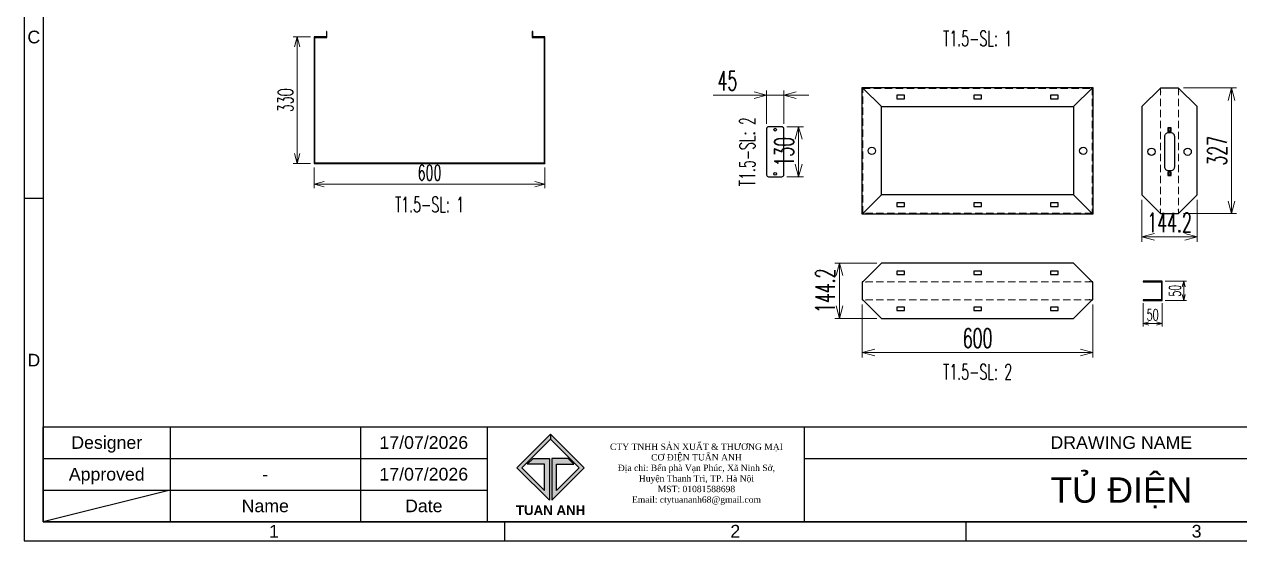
# Model space of a CAD drawing. Header units: millimetres. Extents: x -208796 to -83323, y 30910 to 103951.
# Drawn here: x -98024 to -94862, y 37840 to 39185 of the extents above; entities that cross this region are included whole.
import ezdxf
from ezdxf.enums import TextEntityAlignment as Align

# ---------------------------------------------------------------- set-up
doc = ezdxf.new("R2010")
doc.units = ezdxf.units.MM
doc.header["$LTSCALE"] = 3
doc.linetypes.add('HIDDEN', pattern=[9.525, 6.35, -3.175])
doc.layers.add('@.DM. KÍCH THƯỚC', color=8, linetype='Continuous', transparency=0.2)
for name, color, linetype in [('@.DM. NÉT CHÍNH', 7, 'Continuous'), ('@.TEXT', 7, 'Continuous'), ('@.VISIBLE', 7, 'Continuous'), ('dim', 7, 'Continuous')]:
    doc.layers.add(name, color=color, linetype=linetype)
doc.layers.add('@.DM. NÉT ĐỨT', color=8, linetype='HIDDEN', lineweight=9)
doc.styles.add('Ann_w01', font='romans.shx', dxfattribs={"width": 0.6, "bigfont": 'chineset.shx'})
doc.styles.add('Arial', font='arial.ttf')
doc.dimstyles.new('Dim 01_SC15', dxfattribs={"dimscale": 15, "dimtxt": 2, "dimasz": 1, "dimexe": 0.5, "dimexo": 0.5, "dimgap": 0.5, "dimtad": 1, "dimdec": 1, "dimzin": 12, "dimdsep": 46, "dimtxsty": 'Ann_w01', "dimblk": 'OPEN30', "dimcen": 1.5, "dimclrd": 6, "dimclre": 6, "dimclrt": 3, "dimazin": 3, "dimtm": 1e-09, "dimtfac": 1, "dimtdec": 1, "dimtmove": 0, "dimatfit": 3, "dimldrblk": 'OPEN30', "dimfxl": 0, "dimtolj": 1, "dimlwd": 20, "dimlwe": 20, "dimarcsym": 0})
doc.dimstyles.new('Dim 01_SC20', dxfattribs={"dimscale": 20, "dimtxt": 2, "dimasz": 1.3, "dimexe": 0.5, "dimexo": 0.5, "dimgap": 0.5, "dimtad": 1, "dimdec": 1, "dimzin": 12, "dimdsep": 46, "dimtxsty": 'Ann_w01', "dimblk": 'OPEN30', "dimcen": 1.5, "dimclrd": 6, "dimclre": 6, "dimclrt": 3, "dimadec": 1, "dimazin": 3, "dimtm": 1e-09, "dimtfac": 1, "dimtdec": 1, "dimtix": 1, "dimtmove": 0, "dimatfit": 3, "dimldrblk": 'OPEN30', "dimfxl": 0, "dimtolj": 1, "dimlwd": 20, "dimlwe": 20, "dimarcsym": 0})
doc.dimstyles.new('Dim 01_SC25', dxfattribs={"dimscale": 25, "dimtxt": 2, "dimasz": 1.3, "dimexe": 0.5, "dimexo": 0.5, "dimgap": 0.5, "dimtad": 1, "dimdec": 1, "dimzin": 12, "dimdsep": 46, "dimtxsty": 'Ann_w01', "dimblk": 'OPEN30', "dimcen": 1.5, "dimclrd": 6, "dimclre": 6, "dimclrt": 3, "dimadec": 1, "dimazin": 3, "dimtm": 1e-09, "dimtfac": 1, "dimtdec": 1, "dimtmove": 0, "dimatfit": 3, "dimldrblk": 'OPEN30', "dimfxl": 0, "dimtolj": 1, "dimlwd": 20, "dimlwe": 20, "dimarcsym": 0})

# ---------------------------------------------------------------- blocks, each defined once
blk = doc.blocks.new('_Open30')
at = {"color": 0, "linetype": 'ByBlock', "lineweight": -2}
for p, q in [((-1, 0.268), (0, 0)), ((0, 0), (-1, -0.268)), ((0, 0), (-1, 0))]:
    blk.add_line(p, q, dxfattribs=at)
blk = doc.blocks.new('*D387')
at = {"layer": 'Defpoints', "color": 0}
for p in [(-95843.8, 38467.2), (-95243.8, 38467.2), (-95243.8, 38329.6)]:
    blk.add_point(p, dxfattribs=at)
at = {"layer": 'dim', "color": 6, "lineweight": 20}
for p, q in [((-95843.8, 38454.7), (-95843.8, 38317.1)), ((-95243.8, 38454.7), (-95243.8, 38317.1)), ((-95811.3, 38329.6), (-95276.3, 38329.6))]:
    blk.add_line(p, q, dxfattribs=at)
at = {"layer": 'dim', "color": 6, "lineweight": 20, "xscale": 32.5, "yscale": 32.5, "zscale": 32.5, "rotation": 180}
blk.add_blockref('_Open30', (-95843.8, 38329.6), dxfattribs=at)
at = {"layer": 'dim', "color": 6, "lineweight": 20, "xscale": 32.5, "yscale": 32.5, "zscale": 32.5}
blk.add_blockref('_Open30', (-95243.8, 38329.6), dxfattribs=at)
at = {"layer": 'dim', "color": 3, "insert": (-95543.8, 38367.1), "char_height": 50, "attachment_point": 5, "style": 'Ann_w01'}
blk.add_mtext('\\A1;600', dxfattribs=at)
blk = doc.blocks.new('*D388')
at = {"layer": 'Defpoints', "color": 0}
for p in [(-95903.1, 38562.9), (-95793.8, 38562.9), (-95793.8, 38418.7)]:
    blk.add_point(p, dxfattribs=at)
at = {"layer": 'dim', "color": 6, "lineweight": 20}
for p, q in [((-95806.3, 38562.9), (-95915.6, 38562.9)), ((-95903.1, 38451.2), (-95903.1, 38530.4)), ((-95806.3, 38418.7), (-95915.6, 38418.7))]:
    blk.add_line(p, q, dxfattribs=at)
at = {"layer": 'dim', "color": 6, "lineweight": 20, "xscale": 32.5, "yscale": 32.5, "zscale": 32.5}
for p, rotation in [((-95903.1, 38562.9), 90), ((-95903.1, 38418.7), 270)]:
    blk.add_blockref('_Open30', p, dxfattribs=dict(at, rotation=rotation))
at = {"layer": 'dim', "color": 3, "insert": (-95940.6, 38490.8), "char_height": 50, "attachment_point": 5, "rotation": 90, "style": 'Ann_w01'}
blk.add_mtext('\\A1;144.2', dxfattribs=at)
blk = doc.blocks.new('*D389')
at = {"layer": 'Defpoints', "color": 0}
for p in [(-95020.6, 39018.8), (-94883, 39018.8), (-95020.6, 38691.8)]:
    blk.add_point(p, dxfattribs=at)
at = {"layer": 'dim', "color": 6, "lineweight": 20}
for p, q in [((-95008.1, 39018.8), (-94870.5, 39018.8)), ((-94883, 38724.3), (-94883, 38986.3)), ((-95008.1, 38691.8), (-94870.5, 38691.8))]:
    blk.add_line(p, q, dxfattribs=at)
at = {"layer": 'dim', "color": 6, "lineweight": 20, "xscale": 32.5, "yscale": 32.5, "zscale": 32.5}
for p, rotation in [((-94883, 39018.8), 90), ((-94883, 38691.8), 270)]:
    blk.add_blockref('_Open30', p, dxfattribs=dict(at, rotation=rotation))
at = {"layer": 'dim', "color": 3, "insert": (-94920.5, 38855.3), "char_height": 50, "attachment_point": 5, "rotation": 90, "style": 'Ann_w01'}
blk.add_mtext('\\A1;327', dxfattribs=at)
blk = doc.blocks.new('*D390')
at = {"layer": 'Defpoints', "color": 0}
for p in [(-95116.3, 38740.3), (-94972.1, 38740.3), (-95116.3, 38631)]:
    blk.add_point(p, dxfattribs=at)
at = {"layer": 'dim', "color": 6, "lineweight": 20}
for p, q in [((-95116.3, 38727.8), (-95116.3, 38618.5)), ((-94972.1, 38727.8), (-94972.1, 38618.5)), ((-95004.6, 38631), (-95083.8, 38631))]:
    blk.add_line(p, q, dxfattribs=at)
at = {"layer": 'dim', "color": 6, "lineweight": 20, "xscale": 32.5, "yscale": 32.5, "zscale": 32.5, "rotation": 180}
blk.add_blockref('_Open30', (-95116.3, 38631), dxfattribs=at)
at = {"layer": 'dim', "color": 6, "lineweight": 20, "xscale": 32.5, "yscale": 32.5, "zscale": 32.5}
blk.add_blockref('_Open30', (-94972.1, 38631), dxfattribs=at)
at = {"layer": 'dim', "color": 3, "insert": (-95044.2, 38668.5), "char_height": 50, "attachment_point": 5, "style": 'Ann_w01'}
blk.add_mtext('\\A1;144.2', dxfattribs=at)
blk = doc.blocks.new('*D391')
at = {"layer": '@.DM. KÍCH THƯỚC', "color": 6, "lineweight": 20}
for p, q in [((-95055.8, 38515.8), (-95000, 38515.8)), ((-95007.5, 38500.8), (-95007.5, 38480.8)), ((-95055.8, 38465.8), (-95000, 38465.8))]:
    blk.add_line(p, q, dxfattribs=at)
at = {"layer": 'Defpoints', "color": 0}
for p in [(-95063.3, 38515.8), (-95063.3, 38465.8), (-95007.5, 38465.8)]:
    blk.add_point(p, dxfattribs=at)
at = {"layer": '@.DM. KÍCH THƯỚC', "color": 6, "lineweight": 20, "xscale": 15, "yscale": 15, "zscale": 15}
for p, rotation in [((-95007.5, 38515.8), 90), ((-95007.5, 38465.8), 270)]:
    blk.add_blockref('_Open30', p, dxfattribs=dict(at, rotation=rotation))
at = {"layer": '@.DM. KÍCH THƯỚC', "color": 3, "insert": (-95030, 38490.8), "char_height": 30, "attachment_point": 5, "rotation": 90, "style": 'Ann_w01'}
blk.add_mtext('\\A1;50', dxfattribs=at)
blk = doc.blocks.new('*D392')
at = {"layer": '@.DM. KÍCH THƯỚC', "color": 6, "lineweight": 20}
for p, q in [((-95113.3, 38458.3), (-95113.3, 38398.1)), ((-95063.3, 38458.3), (-95063.3, 38398.1)), ((-95098.3, 38405.6), (-95078.3, 38405.6))]:
    blk.add_line(p, q, dxfattribs=at)
at = {"layer": 'Defpoints', "color": 0}
for p in [(-95113.3, 38465.8), (-95063.3, 38465.8), (-95063.3, 38405.6)]:
    blk.add_point(p, dxfattribs=at)
at = {"layer": '@.DM. KÍCH THƯỚC', "color": 6, "lineweight": 20, "xscale": 15, "yscale": 15, "zscale": 15, "rotation": 180}
blk.add_blockref('_Open30', (-95113.3, 38405.6), dxfattribs=at)
at = {"layer": '@.DM. KÍCH THƯỚC', "color": 6, "lineweight": 20, "xscale": 15, "yscale": 15, "zscale": 15}
blk.add_blockref('_Open30', (-95063.3, 38405.6), dxfattribs=at)
at = {"layer": '@.DM. KÍCH THƯỚC', "color": 3, "insert": (-95088.3, 38428.1), "char_height": 30, "attachment_point": 5, "style": 'Ann_w01'}
blk.add_mtext('\\A1;50', dxfattribs=at)
blk = doc.blocks.new('*D385')
at = {"layer": 'Defpoints', "color": 0}
for p in [(-96053, 38917.8), (-96053, 38787.8), (-96009.4, 38787.8)]:
    blk.add_point(p, dxfattribs=at)
at = {"layer": 'dim', "color": 6, "lineweight": 20}
for p, q in [((-96040.5, 38917.8), (-95996.9, 38917.8)), ((-96009.4, 38885.3), (-96009.4, 38820.3)), ((-96040.5, 38787.8), (-95996.9, 38787.8))]:
    blk.add_line(p, q, dxfattribs=at)
at = {"layer": 'dim', "color": 6, "lineweight": 20, "xscale": 32.5, "yscale": 32.5, "zscale": 32.5}
for p, rotation in [((-96009.4, 38917.8), 90), ((-96009.4, 38787.8), 270)]:
    blk.add_blockref('_Open30', p, dxfattribs=dict(at, rotation=rotation))
at = {"layer": 'dim', "color": 3, "insert": (-96046.9, 38852.8), "char_height": 50, "attachment_point": 5, "rotation": 90, "style": 'Ann_w01'}
blk.add_mtext('\\A1;130', dxfattribs=at)
blk = doc.blocks.new('*D386')
at = {"layer": 'Defpoints', "color": 0}
for p in [(-96093, 39000.1), (-96093, 38912.8), (-96048, 38912.8)]:
    blk.add_point(p, dxfattribs=at)
at = {"layer": 'dim', "color": 6, "lineweight": 20}
for p, q in [((-96125.5, 39000.1), (-96231.6, 39000.1)), ((-96093, 38925.3), (-96093, 39012.6)), ((-96048, 39000.1), (-96093, 39000.1)), ((-96048, 38925.3), (-96048, 39012.6)), ((-96015.5, 39000.1), (-95983, 39000.1))]:
    blk.add_line(p, q, dxfattribs=at)
at = {"layer": 'dim', "color": 6, "lineweight": 20, "xscale": 32.5, "yscale": 32.5, "zscale": 32.5}
blk.add_blockref('_Open30', (-96093, 39000.1), dxfattribs=at)
at = {"layer": 'dim', "color": 6, "lineweight": 20, "xscale": 32.5, "yscale": 32.5, "zscale": 32.5, "rotation": 180}
blk.add_blockref('_Open30', (-96048, 39000.1), dxfattribs=at)
at = {"layer": 'dim', "color": 3, "insert": (-96194.8, 39037.6), "char_height": 50, "attachment_point": 5, "style": 'Ann_w01'}
blk.add_mtext('\\A1;45', dxfattribs=at)
blk = doc.blocks.new('Lo chu nhat')
at = {"layer": '@.VISIBLE', "color": 6}
blk.add_lwpolyline([(-10, -4.5), (10, -4.5), (10, 4.5), (-10, 4.5)], close=True, dxfattribs=at)
blk = doc.blocks.new('Ecu vuong cai - Taro')
at = {"layer": '@.VISIBLE', "color": 2}
blk.add_lwpolyline([(-4.5, -4.5), (4.5, -4.5), (4.5, 4.5), (-4.5, 4.5)], close=True, dxfattribs=at)
blk.add_circle((0, 0), 2.7, dxfattribs=at)
blk = doc.blocks.new('Dau chan')
at = {"layer": '@.VISIBLE', "color": 1}
blk.add_line((-1, 0), (1, 0), dxfattribs=at)
blk = doc.blocks.new('*D421')
at = {"layer": '@.VISIBLE', "color": 6, "lineweight": 20}
for p, q in [((-97269.9, 38811.9), (-97269.9, 38758.2)), ((-96669.9, 38811.9), (-96669.9, 38758.2)), ((-97243.9, 38768.2), (-96695.9, 38768.2))]:
    blk.add_line(p, q, dxfattribs=at)
at = {"layer": 'Defpoints', "color": 0}
for p in [(-97269.9, 38821.9), (-96669.9, 38821.9), (-96669.9, 38768.2)]:
    blk.add_point(p, dxfattribs=at)
at = {"layer": '@.VISIBLE', "color": 6, "lineweight": 20, "xscale": 26, "yscale": 26, "zscale": 26, "rotation": 180}
blk.add_blockref('_Open30', (-97269.9, 38768.2), dxfattribs=at)
at = {"layer": '@.VISIBLE', "color": 6, "lineweight": 20, "xscale": 26, "yscale": 26, "zscale": 26}
blk.add_blockref('_Open30', (-96669.9, 38768.2), dxfattribs=at)
at = {"layer": '@.VISIBLE', "color": 3, "insert": (-96969.9, 38798.2), "char_height": 40, "attachment_point": 5, "style": 'Ann_w01'}
blk.add_mtext('\\A1;600', dxfattribs=at)
blk = doc.blocks.new('*D402')
at = {"layer": '@.VISIBLE', "color": 6, "lineweight": 20}
for p, q in [((-97279.9, 39151.9), (-97324.4, 39151.9)), ((-97314.4, 38847.9), (-97314.4, 39125.9)), ((-97279.9, 38821.9), (-97324.4, 38821.9))]:
    blk.add_line(p, q, dxfattribs=at)
at = {"layer": 'Defpoints', "color": 0}
for p in [(-97314.4, 39151.9), (-97269.9, 39151.9), (-97269.9, 38821.9)]:
    blk.add_point(p, dxfattribs=at)
at = {"layer": '@.VISIBLE', "color": 6, "lineweight": 20, "xscale": 26, "yscale": 26, "zscale": 26}
for p, rotation in [((-97314.4, 39151.9), 90), ((-97314.4, 38821.9), 270)]:
    blk.add_blockref('_Open30', p, dxfattribs=dict(at, rotation=rotation))
at = {"layer": '@.VISIBLE', "color": 3, "insert": (-97344.4, 38986.9), "char_height": 40, "attachment_point": 5, "rotation": 90, "style": 'Ann_w01'}
blk.add_mtext('\\A1;330', dxfattribs=at)
blk = doc.blocks.new('A$C4dbb82d6')
at = {"layer": '@.VISIBLE'}
h = blk.add_hatch(color=30, dxfattribs=at)
h.dxf.hatch_style = 1
h.paths.add_polyline_path([(0.21, 4.97), (3.62, 1.56), (3.62, 5.97), (1.92, 5.97), (1.3, 5.35), (3.12, 5.35), (3.12, 2.59), (0.74, 4.97), (3.75, 7.98), (3.75, 8.51)])
h = blk.add_hatch(color=150, dxfattribs=at)
h.dxf.hatch_style = 1
h.paths.add_polyline_path([(6.76, 4.97), (4.37, 2.59), (4.37, 5.35), (6.2, 5.35), (5.58, 5.97), (3.88, 5.97), (3.88, 1.56), (7.29, 4.97), (3.75, 8.51), (3.75, 7.98)])
at = {"layer": '@.VISIBLE', "color": 30}
blk.add_lwpolyline([(3.62, 5.97), (3.62, 1.56), (0.21, 4.97), (3.75, 8.51), (3.75, 7.98), (0.74, 4.97), (3.12, 2.59), (3.12, 5.35), (1.3, 5.35), (1.92, 5.97)], close=True, dxfattribs=at)
at = {"layer": '@.VISIBLE', "color": 150}
blk.add_lwpolyline([(3.88, 5.97), (3.88, 1.56), (7.29, 4.97), (3.75, 8.51), (3.75, 7.98), (6.76, 4.97), (4.37, 2.59), (4.37, 5.35), (6.2, 5.35), (5.58, 5.97)], close=True, dxfattribs=at)
at = {"layer": '@.VISIBLE', "color": 30, "insert": (3.75, 0.51), "char_height": 1, "attachment_point": 5, "style": 'Ann_w01'}
blk.add_mtext_dynamic_manual_height_columns('{\\fArial|b1|i0|c0|p34;\\W1;TUAN ANH}', width=7.5, gutter_width=49.6, heights=[0], dxfattribs=at)
blk = doc.blocks.new('KHUNG BAN VE (Made by Tung)')
at = {"layer": '@.VISIBLE', "color": 8}
for p, q in [((3, 54), (0, 54)), ((23, 18), (23, 3)), ((53, 18), (53, 3)), ((73, 18), (73, 3)), ((123, 18), (123, 3)), ((3, 13), (73, 13)), ((123, 13), (294, 13)), ((3, 8), (73, 8)), ((23, 8), (3, 3)), ((75.75, 3), (75.75, 0)), ((148.5, 3), (148.5, 0))]:
    blk.add_line(p, q, dxfattribs=at)
for points in [[(0, 0), (297, 0), (297, 210), (0, 210)], [(3, 3), (294, 3), (294, 207), (3, 207)], [(3, 18), (294, 18), (294, 3), (3, 3)]]:
    blk.add_lwpolyline(points, close=True, dxfattribs=at)
at = {"xscale": 1.5, "yscale": 1.5, "zscale": 1.5}
blk.add_blockref('A$C4dbb82d6', (77.375, 4.041), dxfattribs=at)
at = {"layer": '@.TEXT', "color": 1, "style": 'Arial'}
for s, p in [('C', (1.5, 79.5)), ('D', (1.5, 28.5)), ('17/07/2026', (63, 15.5)), ('17/07/2026', (63, 10.5)), ('1', (39.375, 1.5)), ('2', (112.125, 1.5)), ('3', (184.875, 1.5))]:
    blk.add_text(s, height=2, dxfattribs=at).set_placement(p, align=Align.MIDDLE_CENTER)
at = {"layer": '@.TEXT', "color": 2, "style": 'Arial'}
for s, p in [('Designer', (13, 15.5)), ('DRAWING NAME', (173, 15.5)), ('Approved', (13, 10.5)), ('Name', (38, 5.5)), ('Date', (63, 5.5))]:
    blk.add_text(s, height=2, dxfattribs=at).set_placement(p, align=Align.MIDDLE_CENTER)
at = {"layer": '@.TEXT', "color": 1, "style": 'Arial'}
for tag, height, p in [('DESIGNER_NAME', 2, (38, 15.5)), ('PROJECT_CODE', 2, (258.5, 15.5)), ('SCALE', 2, (289, 15.5)), ('APPROVED_NAME', 2, (38, 10.5)), ('CUSTOMER_NAME', 2, (258.5, 10.5)), ('PAGE', 2, (289, 10.5)), ('DRAWING_NAME', 4, (173, 8)), ('TOTAL', 2, (289, 5.5))]:
    blk.add_attdef(tag, text='', height=height, dxfattribs=at).set_placement(p, align=Align.MIDDLE_CENTER)
at = {"layer": '@.VISIBLE', "color": 30, "insert": (106, 10.5), "char_height": 1, "attachment_point": 5, "style": 'Ann_w01'}
blk.add_mtext_dynamic_manual_height_columns('{\\fTimes New Roman|b0|i0|c0|p18;\\W1;CTY TNHH SẢN XUẤT & THƯƠNG MẠI CƠ ĐIỆN TUẤN ANH\\PĐịa chỉ: Bến phà Vạn Phúc, Xã Ninh Sở, Huyện Thanh Trì, TP. Hà Nội\\PMST: 01081588698\\PEmail: ctytuananh68@gmail.com}', width=28.70976, gutter_width=99.197, heights=[0], dxfattribs=at)

msp = doc.modelspace()

# ---------------------------------------------------------------- linework, layer by layer
for points in [[(-95843.82, 39020.29), (-95243.82, 39020.29), (-95243.82, 38690.29), (-95843.82, 38690.29)], [(-95067.83, 39018.79), (-95116.33, 38970.29), (-95116.33, 38740.29), (-95067.83, 38691.79), (-95020.63, 38691.79), (-94972.13, 38740.29), (-94972.13, 38970.29), (-95020.63, 39018.79), (-95067.83, 39018.79)], [(-95793.82, 38970.29), (-95293.82, 38970.29), (-95293.82, 38740.29), (-95793.82, 38740.29)], [(-95245.32, 38514.38), (-95293.82, 38562.88), (-95793.82, 38562.88), (-95842.32, 38514.38), (-95843.82, 38514.38), (-95843.82, 38467.18), (-95842.32, 38467.18), (-95793.82, 38418.68), (-95293.82, 38418.68), (-95245.32, 38467.18), (-95243.82, 38467.18), (-95243.82, 38514.38)], [(-95113.35, 38465.78), (-95063.35, 38465.78), (-95063.35, 38515.78), (-95113.35, 38515.78), (-95113.35, 38514.28), (-95064.85, 38514.28), (-95064.85, 38467.28), (-95113.35, 38467.28)]]:
    msp.add_lwpolyline(points, close=True)
for points in [[(-95793.82, 38970.29), (-95842.32, 39018.79), (-95843.82, 39018.79)], [(-95293.82, 38970.29), (-95245.32, 39018.79), (-95243.82, 39018.79)], [(-95793.82, 38740.29), (-95842.32, 38691.79), (-95843.82, 38691.79)], [(-95293.82, 38740.29), (-95245.32, 38691.79), (-95243.82, 38691.79)]]:
    msp.add_lwpolyline(points)
at = {"linetype": 'HIDDEN'}
msp.add_lwpolyline([(-95842.32, 39018.79), (-95245.32, 39018.79), (-95245.32, 38691.79), (-95842.32, 38691.79)], close=True, dxfattribs=at)
for points in [[(-96093, 38912.79), (-96093, 38792.79, 0.4142136), (-96088, 38787.79), (-96053, 38787.79, 0.4142136), (-96048, 38792.79), (-96048, 38912.79, 0.4142136), (-96053, 38917.79), (-96088, 38917.79, 0.4142136)], [(-95031.73, 38892.79), (-95031.73, 38812.79, -0.4142136), (-95041.73, 38802.79), (-95046.73, 38802.79, -0.4142136), (-95056.73, 38812.79), (-95056.73, 38892.79, -0.4142136), (-95046.73, 38902.79), (-95041.73, 38902.79, -0.4142136)]]:
    msp.add_lwpolyline(points, format="xyb", close=True)
for centre, radius in [((-96070.5, 38910.29), 3.5), ((-95818.82, 38855.29), 9.5), ((-95268.82, 38855.29), 9.5), ((-95091.33, 38852.79), 9.5), ((-94997.13, 38852.79), 9.5), ((-96070.5, 38795.29), 3.5)]:
    msp.add_circle(centre, radius)
at = {"layer": '@.DM. NÉT ĐỨT', "linetype": 'HIDDEN'}
for points in [[(-95067.73, 39018.79), (-95067.73, 38691.79)], [(-95020.73, 39018.79), (-95020.73, 38691.79)], [(-95245.32, 38514.28), (-95842.32, 38514.28)], [(-95245.32, 38467.28), (-95842.32, 38467.28)]]:
    msp.add_lwpolyline(points, dxfattribs=at)
at = {"layer": '@.VISIBLE'}
msp.add_line((-96669.94, 38823.36), (-96669.94, 38821.86), dxfattribs=at)
msp.add_lwpolyline([(-96702.94, 39165.86), (-96702.94, 39150.36), (-96671.44, 39150.36), (-96671.44, 38823.36), (-97268.44, 38823.36), (-97268.44, 39150.36), (-97236.94, 39150.36), (-97236.94, 39165.86), (-97238.44, 39165.86), (-97238.44, 39151.86), (-97269.94, 39151.86), (-97269.94, 38821.86), (-96669.94, 38821.86), (-96669.94, 39151.86), (-96701.44, 39151.86), (-96701.44, 39165.86)], close=True, dxfattribs=at)

# ---------------------------------------------------------------- block references
ref = msp.add_blockref('KHUNG BAN VE (Made by Tung)', (-98024.38, 37839.83), dxfattribs=dict(at, xscale=16.5, yscale=16.5, zscale=16.5))
ref.add_attrib('APPROVED_NAME', '-', dxfattribs={"layer": '@.TEXT', "color": 1, "height": 33, "style": 'Arial'}).set_placement((-97397.38, 38013.08), align=Align.MIDDLE_CENTER)
ref.add_attrib('DRAWING_NAME', 'TỦ ĐIỆN', dxfattribs={"layer": '@.TEXT', "color": 1, "height": 66, "style": 'Arial'}).set_placement((-95169.88, 37971.83), align=Align.MIDDLE_CENTER)
for name, p, rotation in [('Lo chu nhat', (-95743.82, 38995.49), 180), ('Lo chu nhat', (-95543.82, 38995.49), 180), ('Lo chu nhat', (-95343.82, 38995.49), 180), ('Dau chan', (-95067.73, 39008.79), 270), ('Lo chu nhat', (-95743.82, 38715.09), 180), ('Lo chu nhat', (-95543.82, 38715.09), 180), ('Lo chu nhat', (-95343.82, 38715.09), 180), ('Dau chan', (-95020.73, 38701.79), 90.00000000000001), ('Lo chu nhat', (-95743.82, 38537.68), 180), ('Lo chu nhat', (-95543.82, 38537.68), 180), ('Lo chu nhat', (-95343.82, 38537.68), 180), ('Lo chu nhat', (-95743.82, 38443.88), 180), ('Lo chu nhat', (-95543.82, 38443.88), 180), ('Lo chu nhat', (-95343.82, 38443.88), 180)]:
    msp.add_blockref(name, p, dxfattribs=dict(at, rotation=rotation))
at = {"layer": '@.VISIBLE', "xscale": -1}
for p, rotation in [((-95020.73, 39008.79), 90), ((-95067.73, 38701.79), 270)]:
    msp.add_blockref('Dau chan', p, dxfattribs=dict(at, rotation=rotation))
at = {"layer": '@.VISIBLE'}
for name, p in [('Ecu vuong cai - Taro', (-95044.23, 38910.29)), ('Ecu vuong cai - Taro', (-95044.23, 38795.29)), ('Dau chan', (-95834.82, 38514.28)), ('Dau chan', (-95834.82, 38467.28))]:
    msp.add_blockref(name, p, dxfattribs=at)
at = {"layer": '@.VISIBLE', "xscale": -1}
for p in [(-95252.82, 38514.28), (-95252.82, 38467.28)]:
    msp.add_blockref('Dau chan', p, dxfattribs=at)

# ---------------------------------------------------------------- texts
at = {"layer": '@.DM. NÉT CHÍNH', "color": 1, "style": 'Ann_w01', "width": 0.6}
msp.add_text('T1.5-SL: 2', height=40, rotation=90, dxfattribs=at).set_placement((-96143, 38852.79), align=Align.MIDDLE_CENTER)
msp.add_text('T1.5-SL: 2', height=40, dxfattribs=at).set_placement((-95543.82, 38279.57), align=Align.MIDDLE_CENTER)
at = {"layer": '@.VISIBLE', "color": 1, "style": 'Ann_w01', "width": 0.6}
for p in [(-95543.82, 39147.99), (-96969.94, 38715.31)]:
    msp.add_text('T1.5-SL: 1', height=40, dxfattribs=at).set_placement(p, align=Align.MIDDLE_CENTER)

# ---------------------------------------------------------------- dimensions: what is measured, and where the dimension line sits
at = {"layer": '@.DM. KÍCH THƯỚC'}
dim = msp.add_linear_dim(base=(-95007.53, 38465.78), p1=(-95063.35, 38515.78), p2=(-95063.35, 38465.78), angle=90, dimstyle='Dim 01_SC15', dxfattribs=at)
dim.commit()
dim.dimension.update_dxf_attribs({"geometry": '*D391', "text_midpoint": (-95030.03, 38490.78)})
dim = msp.add_linear_dim(base=(-95063.35, 38405.59), p1=(-95113.35, 38465.78), p2=(-95063.35, 38465.78), dimstyle='Dim 01_SC15', dxfattribs=at)
dim.commit()
dim.dimension.update_dxf_attribs({"geometry": '*D392', "text_midpoint": (-95088.35, 38428.09)})
at = {"layer": '@.VISIBLE'}
dim = msp.add_linear_dim(base=(-97314.43, 39151.86), p1=(-97269.94, 38821.86), p2=(-97269.94, 39151.86), angle=270, dimstyle='Dim 01_SC20', dxfattribs=at)
dim.commit()
dim.dimension.update_dxf_attribs({"geometry": '*D402', "text_midpoint": (-97344.43, 38986.86)})
dim = msp.add_linear_dim(base=(-96669.94, 38768.18), p1=(-97269.94, 38821.86), p2=(-96669.94, 38821.86), dimstyle='Dim 01_SC20', dxfattribs=at)
dim.commit()
dim.dimension.update_dxf_attribs({"geometry": '*D421', "text_midpoint": (-96969.94, 38798.18)})
at = {"layer": 'dim'}
for base, p1, p2, picture, middle in [((-96093, 39000.15), (-96048, 38912.79), (-96093, 38912.79), '*D386', (-96194.79, 39037.65)), ((-95243.82, 38329.57), (-95843.82, 38467.18), (-95243.82, 38467.18), '*D387', (-95543.82, 38367.07))]:
    dim = msp.add_linear_dim(base=base, p1=p1, p2=p2, dimstyle='Dim 01_SC25', dxfattribs=at)
    dim.commit()
    dim.dimension.update_dxf_attribs({"geometry": picture, "text_midpoint": middle})
for base, p1, p2, angle, picture, middle in [((-94883.03, 39018.79), (-95020.63, 38691.79), (-95020.63, 39018.79), 90, '*D389', (-94920.53, 38855.29)), ((-96009.37, 38787.79), (-96053, 38917.79), (-96053, 38787.79), 90, '*D385', (-96046.87, 38852.79)), ((-95116.33, 38631.02), (-94972.13, 38740.29), (-95116.33, 38740.29), 180, '*D390', (-95044.23, 38668.52)), ((-95903.09, 38562.88), (-95793.82, 38418.68), (-95793.82, 38562.88), 90, '*D388', (-95940.59, 38490.78))]:
    dim = msp.add_linear_dim(base=base, p1=p1, p2=p2, angle=angle, dimstyle='Dim 01_SC25', dxfattribs=at)
    dim.commit()
    dim.dimension.update_dxf_attribs({"geometry": picture, "text_midpoint": middle})

doc.saveas('drawing.dxf')
